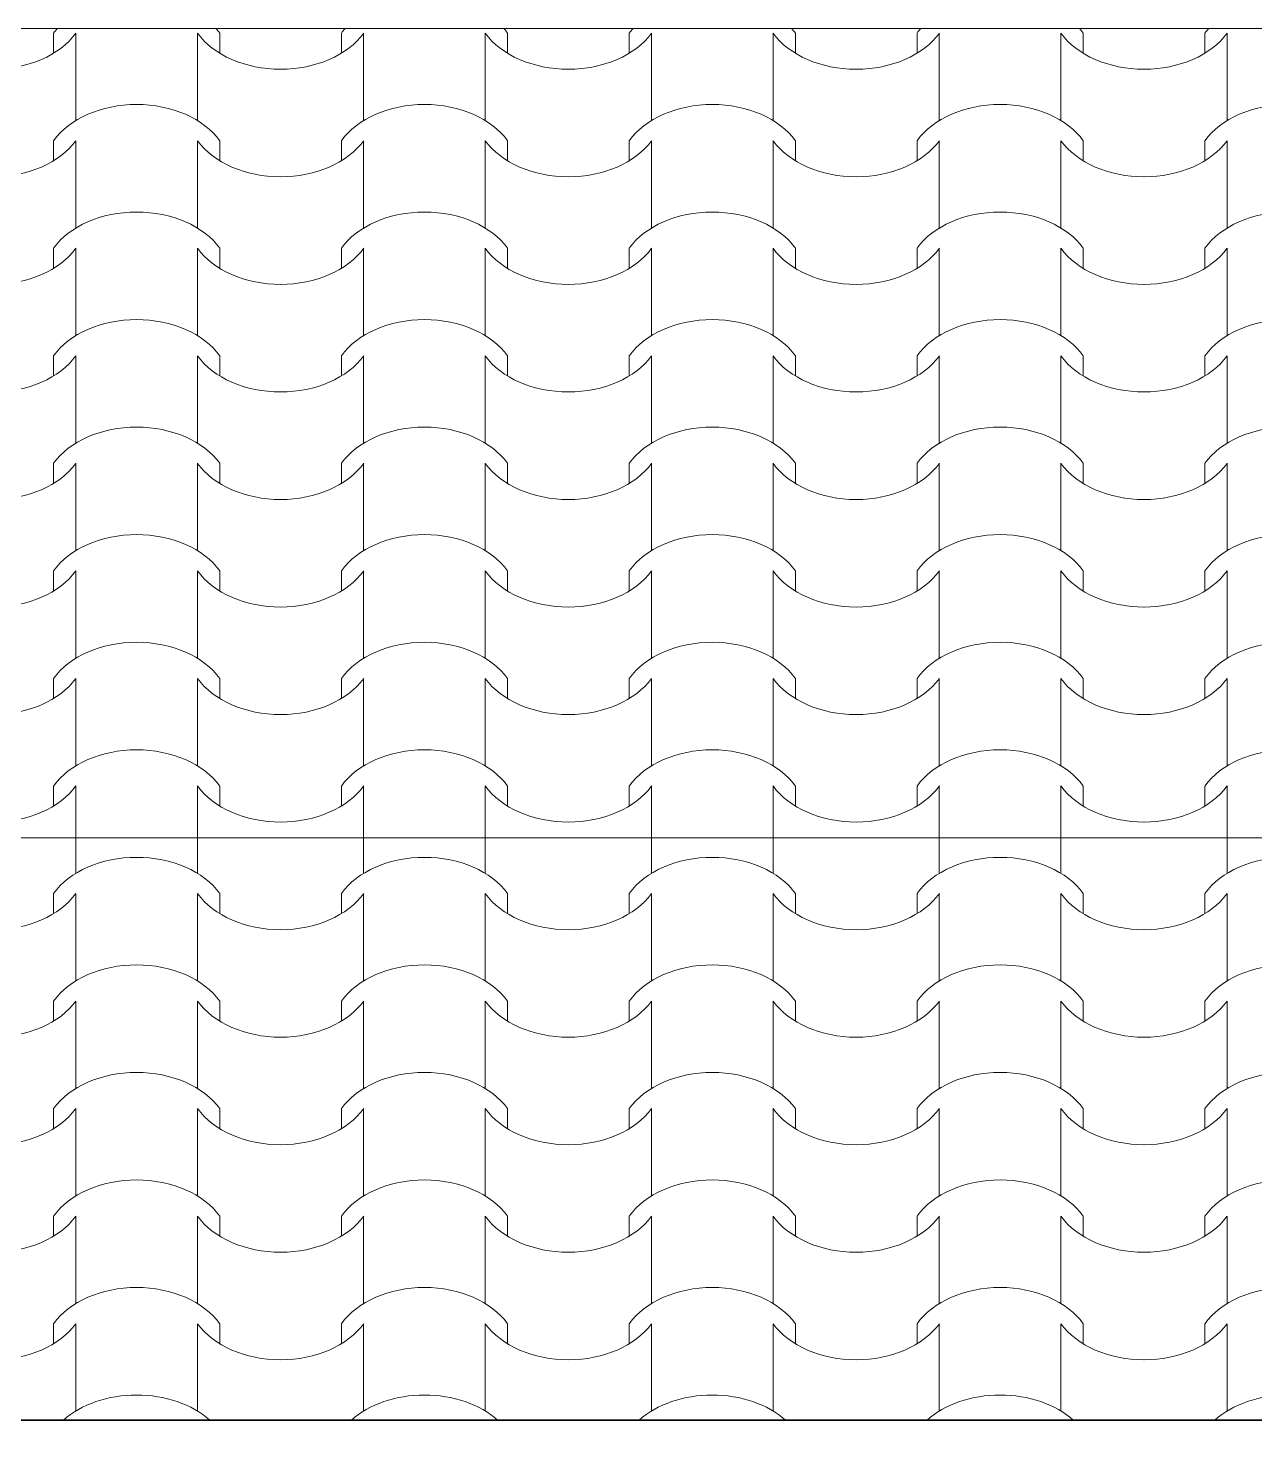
# Model space of a CAD drawing. Header units: millimetres. Extents: x -6000 to 12300, y -11438 to 14364.
# Drawn here: x 6785 to 7997, y 2636 to 4039 of the extents above; entities that cross this region are included whole.
import ezdxf

# ---------------------------------------------------------------- set-up
doc = ezdxf.new("R2010")
doc.units = ezdxf.units.MM
doc.header["$MEASUREMENT"] = 0
doc.layers.add('Shell - Roof', color=7, linetype='Continuous')
doc.layers.add('Structural - Bearing', color=7, linetype='Continuous')
for name, color, linetype, lineweight, true_color in [('Shell - Roof_Pen_No__172', 7, 'Continuous', 13, 0xbf8080), ('Shell - Roof_Pen_No__92', 7, 'Continuous', 13, 0xbf8080), ('Structural - Bearing_Pen_No__89', 7, 'Continuous', 20, 0x71cebe)]:
    doc.layers.add(name, color=color, linetype=linetype, lineweight=lineweight, true_color=true_color)
doc.layers.add('Shell - Roof_Pen_No__32', color=15, linetype='Continuous', lineweight=35)

# ---------------------------------------------------------------- blocks, each defined once
blk = doc.blocks.new('Slab_1_5', base_point=(5100, -111.4))
at = {"layer": 'Structural - Bearing_Pen_No__89', "linetype": 'Continuous', "flags": 128}
blk.add_lwpolyline([(5100, -111.4), (5100, 3238.6), (11500, 3238.6), (11500, -3761.4), (2000, -3761.4), (2000, -111.4)], close=True, dxfattribs=at)
blk = doc.blocks.new('*X6')
at = {"layer": 'Shell - Roof_Pen_No__92', "linetype": 'Continuous'}
for p, q in [((6810.1, 4014.1), (6810.1, 4033.9)), ((6832.1, 3990.8), (6832.1, 4033.9)), ((6952.4, 3990.8), (6952.4, 4033.9)), ((6974.4, 4014.1), (6974.4, 4033.9)), ((7094.6, 4014.1), (7094.6, 4033.9)), ((7116.6, 3990.8), (7116.6, 4033.9)), ((7236.8, 3990.8), (7236.8, 4033.9)), ((7258.8, 4014.1), (7258.8, 4033.9)), ((7379.1, 4014.1), (7379.1, 4033.9)), ((7401.1, 3990.8), (7401.1, 4033.9)), ((7521.3, 3990.8), (7521.3, 4033.9)), ((7543.3, 4014.1), (7543.3, 4033.9)), ((7663.6, 4014.1), (7663.6, 4033.9)), ((7685.6, 3990.8), (7685.6, 4033.9)), ((7805.8, 3990.8), (7805.8, 4033.9)), ((7827.8, 4014.1), (7827.8, 4033.9)), ((7948, 4014.1), (7948, 4033.9)), ((7970, 3990.8), (7970, 4033.9)), ((6832.1, 3947.7), (6832.1, 3990.8)), ((6952.4, 3947.7), (6952.4, 3990.8)), ((7116.6, 3947.7), (7116.6, 3990.8)), ((7236.8, 3947.7), (7236.8, 3990.8)), ((7401.1, 3947.7), (7401.1, 3990.8)), ((7521.3, 3947.7), (7521.3, 3990.8)), ((7685.6, 3947.7), (7685.6, 3990.8)), ((7805.8, 3947.7), (7805.8, 3990.8)), ((7970, 3947.7), (7970, 3990.8)), ((6810.1, 3907.8), (6810.1, 3927.6)), ((6832.1, 3884.5), (6832.1, 3927.6)), ((6952.4, 3884.5), (6952.4, 3927.6)), ((6974.4, 3907.8), (6974.4, 3927.6)), ((7094.6, 3907.8), (7094.6, 3927.6)), ((7116.6, 3884.5), (7116.6, 3927.6)), ((7236.8, 3884.5), (7236.8, 3927.6)), ((7258.8, 3907.8), (7258.8, 3927.6)), ((7379.1, 3907.8), (7379.1, 3927.6)), ((7401.1, 3884.5), (7401.1, 3927.6)), ((7521.3, 3884.5), (7521.3, 3927.6)), ((7543.3, 3907.8), (7543.3, 3927.6)), ((7663.6, 3907.8), (7663.6, 3927.6)), ((7685.6, 3884.5), (7685.6, 3927.6)), ((7805.8, 3884.5), (7805.8, 3927.6)), ((7827.8, 3907.8), (7827.8, 3927.6)), ((7948, 3907.8), (7948, 3927.6)), ((7970, 3884.5), (7970, 3927.6)), ((6832.1, 3841.4), (6832.1, 3884.5)), ((6952.4, 3841.4), (6952.4, 3884.5)), ((7116.6, 3841.4), (7116.6, 3884.5)), ((7236.8, 3841.4), (7236.8, 3884.5)), ((7401.1, 3841.4), (7401.1, 3884.5)), ((7521.3, 3841.4), (7521.3, 3884.5)), ((7685.6, 3841.4), (7685.6, 3884.5)), ((7805.8, 3841.4), (7805.8, 3884.5)), ((7970, 3841.4), (7970, 3884.5)), ((6810.1, 3801.5), (6810.1, 3821.3)), ((6832.1, 3778.2), (6832.1, 3821.3)), ((6952.4, 3778.2), (6952.4, 3821.3)), ((6974.4, 3801.5), (6974.4, 3821.3)), ((7094.6, 3801.5), (7094.6, 3821.3)), ((7116.6, 3778.2), (7116.6, 3821.3)), ((7236.8, 3778.2), (7236.8, 3821.3)), ((7258.8, 3801.5), (7258.8, 3821.3)), ((7379.1, 3801.5), (7379.1, 3821.3)), ((7401.1, 3778.2), (7401.1, 3821.3)), ((7521.3, 3778.2), (7521.3, 3821.3)), ((7543.3, 3801.5), (7543.3, 3821.3)), ((7663.6, 3801.5), (7663.6, 3821.3)), ((7685.6, 3778.2), (7685.6, 3821.3)), ((7805.8, 3778.2), (7805.8, 3821.3)), ((7827.8, 3801.5), (7827.8, 3821.3)), ((7948, 3801.5), (7948, 3821.3)), ((7970, 3778.2), (7970, 3821.3)), ((6832.1, 3735.1), (6832.1, 3778.2)), ((6952.4, 3735.1), (6952.4, 3778.2)), ((7116.6, 3735.1), (7116.6, 3778.2)), ((7236.8, 3735.1), (7236.8, 3778.2)), ((7401.1, 3735.1), (7401.1, 3778.2)), ((7521.3, 3735.1), (7521.3, 3778.2)), ((7685.6, 3735.1), (7685.6, 3778.2)), ((7805.8, 3735.1), (7805.8, 3778.2)), ((7970, 3735.1), (7970, 3778.2)), ((6810.1, 3695.2), (6810.1, 3715)), ((6832.1, 3671.9), (6832.1, 3715)), ((6952.4, 3671.9), (6952.4, 3715)), ((6974.4, 3695.2), (6974.4, 3715)), ((7094.6, 3695.2), (7094.6, 3715)), ((7116.6, 3671.9), (7116.6, 3715)), ((7236.8, 3671.9), (7236.8, 3715)), ((7258.8, 3695.2), (7258.8, 3715)), ((7379.1, 3695.2), (7379.1, 3715)), ((7401.1, 3671.9), (7401.1, 3715)), ((7521.3, 3671.9), (7521.3, 3715)), ((7543.3, 3695.2), (7543.3, 3715)), ((7663.6, 3695.2), (7663.6, 3715)), ((7685.6, 3671.9), (7685.6, 3715)), ((7805.8, 3671.9), (7805.8, 3715)), ((7827.8, 3695.2), (7827.8, 3715)), ((7948, 3695.2), (7948, 3715)), ((7970, 3671.9), (7970, 3715)), ((6832.1, 3628.7), (6832.1, 3671.9)), ((6952.4, 3628.7), (6952.4, 3671.9)), ((7116.6, 3628.7), (7116.6, 3671.9)), ((7236.8, 3628.7), (7236.8, 3671.9)), ((7401.1, 3628.7), (7401.1, 3671.9)), ((7521.3, 3628.7), (7521.3, 3671.9)), ((7685.6, 3628.7), (7685.6, 3671.9)), ((7805.8, 3628.7), (7805.8, 3671.9)), ((7970, 3628.7), (7970, 3671.9)), ((6810.1, 3588.8), (6810.1, 3608.7)), ((6832.1, 3565.6), (6832.1, 3608.7)), ((6952.4, 3565.6), (6952.4, 3608.7)), ((6974.4, 3588.8), (6974.4, 3608.7)), ((7094.6, 3588.8), (7094.6, 3608.7)), ((7116.6, 3565.6), (7116.6, 3608.7)), ((7236.8, 3565.6), (7236.8, 3608.7)), ((7258.8, 3588.8), (7258.8, 3608.7)), ((7379.1, 3588.8), (7379.1, 3608.7)), ((7401.1, 3565.6), (7401.1, 3608.7)), ((7521.3, 3565.6), (7521.3, 3608.7)), ((7543.3, 3588.8), (7543.3, 3608.7)), ((7663.6, 3588.8), (7663.6, 3608.7)), ((7685.6, 3565.6), (7685.6, 3608.7)), ((7805.8, 3565.6), (7805.8, 3608.7)), ((7827.8, 3588.8), (7827.8, 3608.7)), ((7948, 3588.8), (7948, 3608.7)), ((7970, 3565.6), (7970, 3608.7)), ((6832.1, 3522.4), (6832.1, 3565.6)), ((6952.4, 3522.4), (6952.4, 3565.6)), ((7116.6, 3522.4), (7116.6, 3565.6)), ((7236.8, 3522.4), (7236.8, 3565.6)), ((7401.1, 3522.4), (7401.1, 3565.6)), ((7521.3, 3522.4), (7521.3, 3565.6)), ((7685.6, 3522.4), (7685.6, 3565.6)), ((7805.8, 3522.4), (7805.8, 3565.6)), ((7970, 3522.4), (7970, 3565.6)), ((6810.1, 3482.5), (6810.1, 3502.4)), ((6832.1, 3459.3), (6832.1, 3502.4)), ((6952.4, 3459.3), (6952.4, 3502.4)), ((6974.4, 3482.5), (6974.4, 3502.4)), ((7094.6, 3482.5), (7094.6, 3502.4)), ((7116.6, 3459.3), (7116.6, 3502.4)), ((7236.8, 3459.3), (7236.8, 3502.4)), ((7258.8, 3482.5), (7258.8, 3502.4)), ((7379.1, 3482.5), (7379.1, 3502.4)), ((7401.1, 3459.3), (7401.1, 3502.4)), ((7521.3, 3459.3), (7521.3, 3502.4)), ((7543.3, 3482.5), (7543.3, 3502.4)), ((7663.6, 3482.5), (7663.6, 3502.4)), ((7685.6, 3459.3), (7685.6, 3502.4)), ((7805.8, 3459.3), (7805.8, 3502.4)), ((7827.8, 3482.5), (7827.8, 3502.4)), ((7948, 3482.5), (7948, 3502.4)), ((7970, 3459.3), (7970, 3502.4)), ((6832.1, 3416.1), (6832.1, 3459.3)), ((6952.4, 3416.1), (6952.4, 3459.3)), ((7116.6, 3416.1), (7116.6, 3459.3)), ((7236.8, 3416.1), (7236.8, 3459.3)), ((7401.1, 3416.1), (7401.1, 3459.3)), ((7521.3, 3416.1), (7521.3, 3459.3)), ((7685.6, 3416.1), (7685.6, 3459.3)), ((7805.8, 3416.1), (7805.8, 3459.3)), ((7970, 3416.1), (7970, 3459.3)), ((6810.1, 3376.2), (6810.1, 3396.1)), ((6832.1, 3352.9), (6832.1, 3396.1)), ((6952.4, 3352.9), (6952.4, 3396.1)), ((6974.4, 3376.2), (6974.4, 3396.1)), ((7094.6, 3376.2), (7094.6, 3396.1)), ((7116.6, 3352.9), (7116.6, 3396.1)), ((7236.8, 3352.9), (7236.8, 3396.1)), ((7258.8, 3376.2), (7258.8, 3396.1)), ((7379.1, 3376.2), (7379.1, 3396.1)), ((7401.1, 3352.9), (7401.1, 3396.1)), ((7521.3, 3352.9), (7521.3, 3396.1)), ((7543.3, 3376.2), (7543.3, 3396.1)), ((7663.6, 3376.2), (7663.6, 3396.1)), ((7685.6, 3352.9), (7685.6, 3396.1)), ((7805.8, 3352.9), (7805.8, 3396.1)), ((7827.8, 3376.2), (7827.8, 3396.1)), ((7948, 3376.2), (7948, 3396.1)), ((7970, 3352.9), (7970, 3396.1)), ((6832.1, 3309.8), (6832.1, 3352.9)), ((6952.4, 3309.8), (6952.4, 3352.9)), ((7116.6, 3309.8), (7116.6, 3352.9)), ((7236.8, 3309.8), (7236.8, 3352.9)), ((7401.1, 3309.8), (7401.1, 3352.9)), ((7521.3, 3309.8), (7521.3, 3352.9)), ((7685.6, 3309.8), (7685.6, 3352.9)), ((7805.8, 3309.8), (7805.8, 3352.9)), ((7970, 3309.8), (7970, 3352.9)), ((6810.1, 3269.9), (6810.1, 3289.8)), ((6832.1, 3246.6), (6832.1, 3289.8)), ((6952.4, 3246.6), (6952.4, 3289.8)), ((6974.4, 3269.9), (6974.4, 3289.8)), ((7094.6, 3269.9), (7094.6, 3289.8)), ((7116.6, 3246.6), (7116.6, 3289.8)), ((7236.8, 3246.6), (7236.8, 3289.8)), ((7258.8, 3269.9), (7258.8, 3289.8)), ((7379.1, 3269.9), (7379.1, 3289.8)), ((7401.1, 3246.6), (7401.1, 3289.8)), ((7521.3, 3246.6), (7521.3, 3289.8)), ((7543.3, 3269.9), (7543.3, 3289.8)), ((7663.6, 3269.9), (7663.6, 3289.8)), ((7685.6, 3246.6), (7685.6, 3289.8)), ((7805.8, 3246.6), (7805.8, 3289.8)), ((7827.8, 3269.9), (7827.8, 3289.8)), ((7948, 3269.9), (7948, 3289.8)), ((7970, 3246.6), (7970, 3289.8)), ((6832.1, 3203.5), (6832.1, 3246.6)), ((6952.4, 3203.5), (6952.4, 3246.6)), ((7116.6, 3203.5), (7116.6, 3246.6)), ((7236.8, 3203.5), (7236.8, 3246.6)), ((7401.1, 3203.5), (7401.1, 3246.6)), ((7521.3, 3203.5), (7521.3, 3246.6)), ((7685.6, 3203.5), (7685.6, 3246.6)), ((7805.8, 3203.5), (7805.8, 3246.6)), ((7970, 3203.5), (7970, 3246.6)), ((6810.1, 3163.6), (6810.1, 3183.5)), ((6832.1, 3140.3), (6832.1, 3183.5)), ((6952.4, 3140.3), (6952.4, 3183.5)), ((6974.4, 3163.6), (6974.4, 3183.5)), ((7094.6, 3163.6), (7094.6, 3183.5)), ((7116.6, 3140.3), (7116.6, 3183.5)), ((7236.8, 3140.3), (7236.8, 3183.5)), ((7258.8, 3163.6), (7258.8, 3183.5)), ((7379.1, 3163.6), (7379.1, 3183.5)), ((7401.1, 3140.3), (7401.1, 3183.5)), ((7521.3, 3140.3), (7521.3, 3183.5)), ((7543.3, 3163.6), (7543.3, 3183.5)), ((7663.6, 3163.6), (7663.6, 3183.5)), ((7685.6, 3140.3), (7685.6, 3183.5)), ((7805.8, 3140.3), (7805.8, 3183.5)), ((7827.8, 3163.6), (7827.8, 3183.5)), ((7948, 3163.6), (7948, 3183.5)), ((7970, 3140.3), (7970, 3183.5)), ((6832.1, 3097.2), (6832.1, 3140.3)), ((6952.4, 3097.2), (6952.4, 3140.3)), ((7116.6, 3097.2), (7116.6, 3140.3)), ((7236.8, 3097.2), (7236.8, 3140.3)), ((7401.1, 3097.2), (7401.1, 3140.3)), ((7521.3, 3097.2), (7521.3, 3140.3)), ((7685.6, 3097.2), (7685.6, 3140.3)), ((7805.8, 3097.2), (7805.8, 3140.3)), ((7970, 3097.2), (7970, 3140.3)), ((6810.1, 3057.3), (6810.1, 3077.1)), ((6832.1, 3034), (6832.1, 3077.1)), ((6952.4, 3034), (6952.4, 3077.1)), ((6974.4, 3057.3), (6974.4, 3077.1)), ((7094.6, 3057.3), (7094.6, 3077.1)), ((7116.6, 3034), (7116.6, 3077.1)), ((7236.8, 3034), (7236.8, 3077.1)), ((7258.8, 3057.3), (7258.8, 3077.1)), ((7379.1, 3057.3), (7379.1, 3077.1)), ((7401.1, 3034), (7401.1, 3077.1)), ((7521.3, 3034), (7521.3, 3077.1)), ((7543.3, 3057.3), (7543.3, 3077.1)), ((7663.6, 3057.3), (7663.6, 3077.1)), ((7685.6, 3034), (7685.6, 3077.1)), ((7805.8, 3034), (7805.8, 3077.1)), ((7827.8, 3057.3), (7827.8, 3077.1)), ((7948, 3057.3), (7948, 3077.1)), ((7970, 3034), (7970, 3077.1)), ((6832.1, 2990.9), (6832.1, 3034)), ((6952.4, 2990.9), (6952.4, 3034)), ((7116.6, 2990.9), (7116.6, 3034)), ((7236.8, 2990.9), (7236.8, 3034)), ((7401.1, 2990.9), (7401.1, 3034)), ((7521.3, 2990.9), (7521.3, 3034)), ((7685.6, 2990.9), (7685.6, 3034)), ((7805.8, 2990.9), (7805.8, 3034)), ((7970, 2990.9), (7970, 3034)), ((6810.1, 2951), (6810.1, 2970.8)), ((6832.1, 2927.7), (6832.1, 2970.8)), ((6952.4, 2927.7), (6952.4, 2970.8)), ((6974.4, 2951), (6974.4, 2970.8)), ((7094.6, 2951), (7094.6, 2970.8)), ((7116.6, 2927.7), (7116.6, 2970.8)), ((7236.8, 2927.7), (7236.8, 2970.8)), ((7258.8, 2951), (7258.8, 2970.8)), ((7379.1, 2951), (7379.1, 2970.8)), ((7401.1, 2927.7), (7401.1, 2970.8)), ((7521.3, 2927.7), (7521.3, 2970.8)), ((7543.3, 2951), (7543.3, 2970.8)), ((7663.6, 2951), (7663.6, 2970.8)), ((7685.6, 2927.7), (7685.6, 2970.8)), ((7805.8, 2927.7), (7805.8, 2970.8)), ((7827.8, 2951), (7827.8, 2970.8)), ((7948, 2951), (7948, 2970.8)), ((7970, 2927.7), (7970, 2970.8)), ((6832.1, 2884.6), (6832.1, 2927.7)), ((6952.4, 2884.6), (6952.4, 2927.7)), ((7116.6, 2884.6), (7116.6, 2927.7)), ((7236.8, 2884.6), (7236.8, 2927.7)), ((7401.1, 2884.6), (7401.1, 2927.7)), ((7521.3, 2884.6), (7521.3, 2927.7)), ((7685.6, 2884.6), (7685.6, 2927.7)), ((7805.8, 2884.6), (7805.8, 2927.7)), ((7970, 2884.6), (7970, 2927.7)), ((6810.1, 2844.7), (6810.1, 2864.5)), ((6832.1, 2821.4), (6832.1, 2864.5)), ((6952.4, 2821.4), (6952.4, 2864.5)), ((6974.4, 2844.7), (6974.4, 2864.5)), ((7094.6, 2844.7), (7094.6, 2864.5)), ((7116.6, 2821.4), (7116.6, 2864.5)), ((7236.8, 2821.4), (7236.8, 2864.5)), ((7258.8, 2844.7), (7258.8, 2864.5)), ((7379.1, 2844.7), (7379.1, 2864.5)), ((7401.1, 2821.4), (7401.1, 2864.5)), ((7521.3, 2821.4), (7521.3, 2864.5)), ((7543.3, 2844.7), (7543.3, 2864.5)), ((7663.6, 2844.7), (7663.6, 2864.5)), ((7685.6, 2821.4), (7685.6, 2864.5)), ((7805.8, 2821.4), (7805.8, 2864.5)), ((7827.8, 2844.7), (7827.8, 2864.5)), ((7948, 2844.7), (7948, 2864.5)), ((7970, 2821.4), (7970, 2864.5)), ((6832.1, 2778.3), (6832.1, 2821.4)), ((6952.4, 2778.3), (6952.4, 2821.4)), ((7116.6, 2778.3), (7116.6, 2821.4)), ((7236.8, 2778.3), (7236.8, 2821.4)), ((7401.1, 2778.3), (7401.1, 2821.4)), ((7521.3, 2778.3), (7521.3, 2821.4)), ((7685.6, 2778.3), (7685.6, 2821.4)), ((7805.8, 2778.3), (7805.8, 2821.4)), ((7970, 2778.3), (7970, 2821.4)), ((6810.1, 2738.4), (6810.1, 2758.2)), ((6832.1, 2715.1), (6832.1, 2758.2)), ((6952.4, 2715.1), (6952.4, 2758.2)), ((6974.4, 2738.4), (6974.4, 2758.2)), ((7094.6, 2738.4), (7094.6, 2758.2)), ((7116.6, 2715.1), (7116.6, 2758.2)), ((7236.8, 2715.1), (7236.8, 2758.2)), ((7258.8, 2738.4), (7258.8, 2758.2)), ((7379.1, 2738.4), (7379.1, 2758.2)), ((7401.1, 2715.1), (7401.1, 2758.2)), ((7521.3, 2715.1), (7521.3, 2758.2)), ((7543.3, 2738.4), (7543.3, 2758.2)), ((7663.6, 2738.4), (7663.6, 2758.2)), ((7685.6, 2715.1), (7685.6, 2758.2)), ((7805.8, 2715.1), (7805.8, 2758.2)), ((7827.8, 2738.4), (7827.8, 2758.2)), ((7948, 2738.4), (7948, 2758.2)), ((7970, 2715.1), (7970, 2758.2)), ((6832.1, 2672), (6832.1, 2715.1)), ((6952.4, 2672), (6952.4, 2715.1)), ((7116.6, 2672), (7116.6, 2715.1)), ((7236.8, 2672), (7236.8, 2715.1)), ((7401.1, 2672), (7401.1, 2715.1)), ((7521.3, 2672), (7521.3, 2715.1)), ((7685.6, 2672), (7685.6, 2715.1)), ((7805.8, 2672), (7805.8, 2715.1)), ((7970, 2672), (7970, 2715.1))]:
    blk.add_line(p, q, dxfattribs=at)
for centre, major_axis, start_param, end_param in [((6749.7, 4063.6), (92.5, 0), 4.715365, 5.812147), ((6892.2, 4004.7), (91.9, 0), 2.592015, 2.675513), ((7034.8, 4063.6), (92.5, 0), 3.612631, 4.709413), ((6892.2, 4004.7), (91.9, 0), 0.466079, 0.549577), ((7034.2, 4063.6), (92.5, 0), 4.715365, 5.812147), ((7176.7, 4004.7), (91.9, 0), 2.592015, 2.675513), ((7319.2, 4063.6), (92.5, 0), 3.612631, 4.709413), ((7176.7, 4004.7), (91.9, 0), 0.466079, 0.549577), ((7318.7, 4063.6), (92.5, 0), 4.715365, 5.812147), ((7461.2, 4004.7), (91.9, 0), 2.592015, 2.675513), ((7603.7, 4063.6), (92.5, 0), 3.612631, 4.709413), ((7461.2, 4004.7), (91.9, 0), 0.466079, 0.549577), ((7603.2, 4063.6), (92.5, 0), 4.715365, 5.812147), ((7745.7, 4004.7), (91.9, 0), 2.592015, 2.675513), ((7888.2, 4063.6), (92.5, 0), 3.612631, 4.709413), ((7745.7, 4004.7), (91.9, 0), 0.466079, 0.549577), ((7887.6, 4063.6), (92.5, 0), 4.715365, 5.812147), ((8030.2, 4004.7), (91.9, 0), 2.592015, 2.675513), ((6892.2, 3898.4), (91.9, 0), 0.466079, 2.675513), ((7176.7, 3898.4), (91.9, 0), 0.466079, 2.675513), ((7461.2, 3898.4), (91.9, 0), 0.466079, 2.675513), ((7745.7, 3898.4), (91.9, 0), 0.466079, 2.675513), ((8030.2, 3898.4), (91.9, 0), 0.466079, 2.675513), ((6749.7, 3957.3), (92.5, 0), 4.715365, 5.812147), ((7034.8, 3957.3), (92.5, 0), 3.612631, 4.709413), ((7034.2, 3957.3), (92.5, 0), 4.715365, 5.812147), ((7319.2, 3957.3), (92.5, 0), 3.612631, 4.709413), ((7318.7, 3957.3), (92.5, 0), 4.715365, 5.812147), ((7603.7, 3957.3), (92.5, 0), 3.612631, 4.709413), ((7603.2, 3957.3), (92.5, 0), 4.715365, 5.812147), ((7888.2, 3957.3), (92.5, 0), 3.612631, 4.709413), ((7887.6, 3957.3), (92.5, 0), 4.715365, 5.812147), ((6892.2, 3792.1), (91.9, 0), 0.466079, 2.675513), ((7176.7, 3792.1), (91.9, 0), 0.466079, 2.675513), ((7461.2, 3792.1), (91.9, 0), 0.466079, 2.675513), ((7745.7, 3792.1), (91.9, 0), 0.466079, 2.675513), ((8030.2, 3792.1), (91.9, 0), 0.466079, 2.675513), ((6749.7, 3850.9), (92.5, 0), 4.715365, 5.812147), ((7034.8, 3850.9), (92.5, 0), 3.612631, 4.709413), ((7034.2, 3850.9), (92.5, 0), 4.715365, 5.812147), ((7319.2, 3850.9), (92.5, 0), 3.612631, 4.709413), ((7318.7, 3850.9), (92.5, 0), 4.715365, 5.812147), ((7603.7, 3850.9), (92.5, 0), 3.612631, 4.709413), ((7603.2, 3850.9), (92.5, 0), 4.715365, 5.812147), ((7888.2, 3850.9), (92.5, 0), 3.612631, 4.709413), ((7887.6, 3850.9), (92.5, 0), 4.715365, 5.812147), ((6892.2, 3685.8), (91.9, 0), 0.466079, 2.675513), ((7176.7, 3685.8), (91.9, 0), 0.466079, 2.675513), ((7461.2, 3685.8), (91.9, 0), 0.466079, 2.675513), ((7745.7, 3685.8), (91.9, 0), 0.466079, 2.675513), ((8030.2, 3685.8), (91.9, 0), 0.466079, 2.675513), ((6749.7, 3744.6), (92.5, 0), 4.715365, 5.812147), ((7034.8, 3744.6), (92.5, 0), 3.612631, 4.709413), ((7034.2, 3744.6), (92.5, 0), 4.715365, 5.812147), ((7319.2, 3744.6), (92.5, 0), 3.612631, 4.709413), ((7318.7, 3744.6), (92.5, 0), 4.715365, 5.812147), ((7603.7, 3744.6), (92.5, 0), 3.612631, 4.709413), ((7603.2, 3744.6), (92.5, 0), 4.715365, 5.812147), ((7888.2, 3744.6), (92.5, 0), 3.612631, 4.709413), ((7887.6, 3744.6), (92.5, 0), 4.715365, 5.812147), ((6892.2, 3579.5), (91.9, 0), 0.466079, 2.675513), ((7176.7, 3579.5), (91.9, 0), 0.466079, 2.675513), ((7461.2, 3579.5), (91.9, 0), 0.466079, 2.675513), ((7745.7, 3579.5), (91.9, 0), 0.466079, 2.675513), ((8030.2, 3579.5), (91.9, 0), 0.466079, 2.675513), ((6749.7, 3638.3), (92.5, 0), 4.715365, 5.812147), ((7034.8, 3638.3), (92.5, 0), 3.612631, 4.709413), ((7034.2, 3638.3), (92.5, 0), 4.715365, 5.812147), ((7319.2, 3638.3), (92.5, 0), 3.612631, 4.709413), ((7318.7, 3638.3), (92.5, 0), 4.715365, 5.812147), ((7603.7, 3638.3), (92.5, 0), 3.612631, 4.709413), ((7603.2, 3638.3), (92.5, 0), 4.715365, 5.812147), ((7888.2, 3638.3), (92.5, 0), 3.612631, 4.709413), ((7887.6, 3638.3), (92.5, 0), 4.715365, 5.812147), ((6892.2, 3473.2), (91.9, 0), 0.466079, 2.675513), ((7176.7, 3473.2), (91.9, 0), 0.466079, 2.675513), ((7461.2, 3473.2), (91.9, 0), 0.466079, 2.675513), ((7745.7, 3473.2), (91.9, 0), 0.466079, 2.675513), ((8030.2, 3473.2), (91.9, 0), 0.466079, 2.675513), ((6749.7, 3532), (92.5, 0), 4.715365, 5.812147), ((7034.8, 3532), (92.5, 0), 3.612631, 4.709413), ((7034.2, 3532), (92.5, 0), 4.715365, 5.812147), ((7319.2, 3532), (92.5, 0), 3.612631, 4.709413), ((7318.7, 3532), (92.5, 0), 4.715365, 5.812147), ((7603.7, 3532), (92.5, 0), 3.612631, 4.709413), ((7603.2, 3532), (92.5, 0), 4.715365, 5.812147), ((7888.2, 3532), (92.5, 0), 3.612631, 4.709413), ((7887.6, 3532), (92.5, 0), 4.715365, 5.812147), ((6892.2, 3366.8), (91.9, 0), 0.466079, 2.675513), ((7176.7, 3366.8), (91.9, 0), 0.466079, 2.675513), ((7461.2, 3366.8), (91.9, 0), 0.466079, 2.675513), ((7745.7, 3366.8), (91.9, 0), 0.466079, 2.675513), ((8030.2, 3366.8), (91.9, 0), 0.466079, 2.675513), ((6749.7, 3425.7), (92.5, 0), 4.715365, 5.812147), ((7034.8, 3425.7), (92.5, 0), 3.612631, 4.709413), ((7034.2, 3425.7), (92.5, 0), 4.715365, 5.812147), ((7319.2, 3425.7), (92.5, 0), 3.612631, 4.709413), ((7318.7, 3425.7), (92.5, 0), 4.715365, 5.812147), ((7603.7, 3425.7), (92.5, 0), 3.612631, 4.709413), ((7603.2, 3425.7), (92.5, 0), 4.715365, 5.812147), ((7888.2, 3425.7), (92.5, 0), 3.612631, 4.709413), ((7887.6, 3425.7), (92.5, 0), 4.715365, 5.812147), ((6892.2, 3260.5), (91.9, 0), 0.466079, 2.675513), ((7176.7, 3260.5), (91.9, 0), 0.466079, 2.675513), ((7461.2, 3260.5), (91.9, 0), 0.466079, 2.675513), ((7745.7, 3260.5), (91.9, 0), 0.466079, 2.675513), ((8030.2, 3260.5), (91.9, 0), 0.466079, 2.675513), ((6749.7, 3319.4), (92.5, 0), 4.715365, 5.812147), ((7034.8, 3319.4), (92.5, 0), 3.612631, 4.709413), ((7034.2, 3319.4), (92.5, 0), 4.715365, 5.812147), ((7319.2, 3319.4), (92.5, 0), 3.612631, 4.709413), ((7318.7, 3319.4), (92.5, 0), 4.715365, 5.812147), ((7603.7, 3319.4), (92.5, 0), 3.612631, 4.709413), ((7603.2, 3319.4), (92.5, 0), 4.715365, 5.812147), ((7888.2, 3319.4), (92.5, 0), 3.612631, 4.709413), ((7887.6, 3319.4), (92.5, 0), 4.715365, 5.812147), ((6892.2, 3154.2), (91.9, 0), 0.466079, 2.675513), ((7176.7, 3154.2), (91.9, 0), 0.466079, 2.675513), ((7461.2, 3154.2), (91.9, 0), 0.466079, 2.675513), ((7745.7, 3154.2), (91.9, 0), 0.466079, 2.675513), ((8030.2, 3154.2), (91.9, 0), 0.466079, 2.675513), ((6749.7, 3213.1), (92.5, 0), 4.715365, 5.812147), ((7034.8, 3213.1), (92.5, 0), 3.612631, 4.709413), ((7034.2, 3213.1), (92.5, 0), 4.715365, 5.812147), ((7319.2, 3213.1), (92.5, 0), 3.612631, 4.709413), ((7318.7, 3213.1), (92.5, 0), 4.715365, 5.812147), ((7603.7, 3213.1), (92.5, 0), 3.612631, 4.709413), ((7603.2, 3213.1), (92.5, 0), 4.715365, 5.812147), ((7888.2, 3213.1), (92.5, 0), 3.612631, 4.709413), ((7887.6, 3213.1), (92.5, 0), 4.715365, 5.812147), ((6892.2, 3047.9), (91.9, 0), 0.466079, 2.675513), ((7176.7, 3047.9), (91.9, 0), 0.466079, 2.675513), ((7461.2, 3047.9), (91.9, 0), 0.466079, 2.675513), ((7745.7, 3047.9), (91.9, 0), 0.466079, 2.675513), ((8030.2, 3047.9), (91.9, 0), 0.466079, 2.675513), ((6749.7, 3106.8), (92.5, 0), 4.715365, 5.812147), ((7034.8, 3106.8), (92.5, 0), 3.612631, 4.709413), ((7034.2, 3106.8), (92.5, 0), 4.715365, 5.812147), ((7319.2, 3106.8), (92.5, 0), 3.612631, 4.709413), ((7318.7, 3106.8), (92.5, 0), 4.715365, 5.812147), ((7603.7, 3106.8), (92.5, 0), 3.612631, 4.709413), ((7603.2, 3106.8), (92.5, 0), 4.715365, 5.812147), ((7888.2, 3106.8), (92.5, 0), 3.612631, 4.709413), ((7887.6, 3106.8), (92.5, 0), 4.715365, 5.812147), ((6892.2, 2941.6), (91.9, 0), 0.466079, 2.675513), ((7176.7, 2941.6), (91.9, 0), 0.466079, 2.675513), ((7461.2, 2941.6), (91.9, 0), 0.466079, 2.675513), ((7745.7, 2941.6), (91.9, 0), 0.466079, 2.675513), ((8030.2, 2941.6), (91.9, 0), 0.466079, 2.675513), ((6749.7, 3000.5), (92.5, 0), 4.715365, 5.812147), ((7034.8, 3000.5), (92.5, 0), 3.612631, 4.709413), ((7034.2, 3000.5), (92.5, 0), 4.715365, 5.812147), ((7319.2, 3000.5), (92.5, 0), 3.612631, 4.709413), ((7318.7, 3000.5), (92.5, 0), 4.715365, 5.812147), ((7603.7, 3000.5), (92.5, 0), 3.612631, 4.709413), ((7603.2, 3000.5), (92.5, 0), 4.715365, 5.812147), ((7888.2, 3000.5), (92.5, 0), 3.612631, 4.709413), ((7887.6, 3000.5), (92.5, 0), 4.715365, 5.812147), ((6892.2, 2835.3), (91.9, 0), 0.466079, 2.675513), ((7176.7, 2835.3), (91.9, 0), 0.466079, 2.675513), ((7461.2, 2835.3), (91.9, 0), 0.466079, 2.675513), ((7745.7, 2835.3), (91.9, 0), 0.466079, 2.675513), ((8030.2, 2835.3), (91.9, 0), 0.466079, 2.675513), ((6749.7, 2894.2), (92.5, 0), 4.715365, 5.812147), ((7034.8, 2894.2), (92.5, 0), 3.612631, 4.709413), ((7034.2, 2894.2), (92.5, 0), 4.715365, 5.812147), ((7319.2, 2894.2), (92.5, 0), 3.612631, 4.709413), ((7318.7, 2894.2), (92.5, 0), 4.715365, 5.812147), ((7603.7, 2894.2), (92.5, 0), 3.612631, 4.709413), ((7603.2, 2894.2), (92.5, 0), 4.715365, 5.812147), ((7888.2, 2894.2), (92.5, 0), 3.612631, 4.709413), ((7887.6, 2894.2), (92.5, 0), 4.715365, 5.812147), ((6892.2, 2729), (91.9, 0), 0.466079, 2.675513), ((7176.7, 2729), (91.9, 0), 0.466079, 2.675513), ((7461.2, 2729), (91.9, 0), 0.466079, 2.675513), ((7745.7, 2729), (91.9, 0), 0.466079, 2.675513), ((8030.2, 2729), (91.9, 0), 0.466079, 2.675513), ((6749.7, 2787.9), (92.5, 0), 4.715365, 5.812147), ((7034.8, 2787.9), (92.5, 0), 3.612631, 4.709413), ((7034.2, 2787.9), (92.5, 0), 4.715365, 5.812147), ((7319.2, 2787.9), (92.5, 0), 3.612631, 4.709413), ((7318.7, 2787.9), (92.5, 0), 4.715365, 5.812147), ((7603.7, 2787.9), (92.5, 0), 3.612631, 4.709413), ((7603.2, 2787.9), (92.5, 0), 4.715365, 5.812147), ((7888.2, 2787.9), (92.5, 0), 3.612631, 4.709413), ((7887.6, 2787.9), (92.5, 0), 4.715365, 5.812147), ((6892.2, 2622.7), (91.9, 0), 0.666056, 2.475537), ((7176.7, 2622.7), (91.9, 0), 0.666056, 2.475537), ((7461.2, 2622.7), (91.9, 0), 0.666056, 2.475537), ((7745.7, 2622.7), (91.9, 0), 0.666056, 2.475537), ((8030.2, 2622.7), (91.9, 0), 0.666056, 2.475537)]:
    blk.add_ellipse(centre, major_axis=major_axis, ratio=0.707107, start_param=start_param, end_param=end_param, dxfattribs=at)
blk = doc.blocks.new('Roof_1_5', base_point=(1200, -4561.4))
at = {"layer": 'Shell - Roof_Pen_No__172', "linetype": 'Continuous'}
h = blk.add_hatch(dxfattribs=at)
h.set_pattern_fill('Roof_Tile_0005', color=256, style=0, pattern_type=2)
h.set_pattern_definition([(0, (0, 0), (0, 100), [])])
h.paths.add_polyline_path([(2575.7, -3185.6), (10924.3, -3185.6), (10924.3, 2662.9), (2575.7, 2662.9)])
h.paths.add_polyline_path([(3000, -2761.4), (3000, 2238.6), (10500, 2238.6), (10500, -2761.4)], flags=0)
at = {"layer": 'Shell - Roof_Pen_No__32', "linetype": 'Continuous'}
blk.add_line((10924.3, 2662.9), (2575.7, 2662.9), dxfattribs=at)
at = {"layer": 'Shell - Roof_Pen_No__92', "linetype": 'Continuous', "flags": 128}
blk.add_lwpolyline([(1200, 4038.6), (12300, 4038.6)], dxfattribs=at)
at = {"layer": 'Shell - Roof', "color": 23, "linetype": 'Continuous', "lineweight": 13, "true_color": 0xbf8080}
blk.add_blockref('*X6', (0, 0), dxfattribs=at)

msp = doc.modelspace()

# ---------------------------------------------------------------- block references
at = {"layer": 'Shell - Roof', "color": 23, "linetype": 'Continuous', "lineweight": 13, "true_color": 0xbf8080}
msp.add_blockref('Roof_1_5', (1200, -4561.4), dxfattribs=at)
at = {"layer": 'Structural - Bearing', "color": 123, "linetype": 'Continuous', "lineweight": 20, "true_color": 0x71cebe}
msp.add_blockref('Slab_1_5', (5100, -111.4), dxfattribs=at)

doc.saveas('drawing.dxf')
